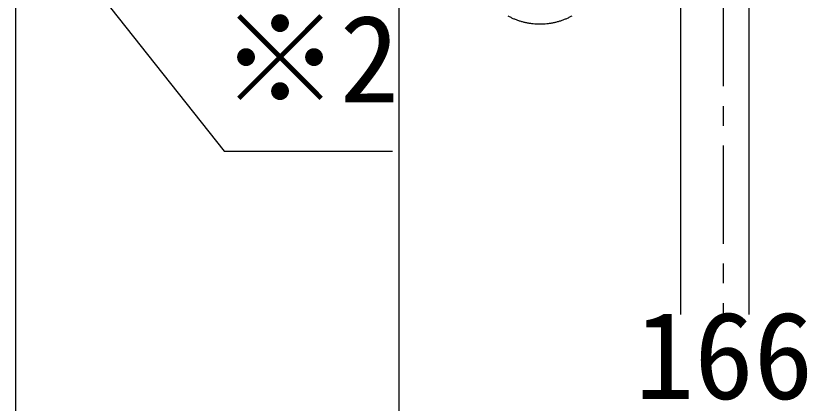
# Model space of a CAD drawing. Units: millimetres, scale not verified. Extents: x -800 to 800, y -554 to 554.
# Drawn here: x -476.6 to -383.8, y 293.3 to 338.7 of the extents above; entities that cross this region are included whole.
import ezdxf
from ezdxf.enums import TextEntityAlignment as Align

# ---------------------------------------------------------------- set-up
doc = ezdxf.new("R2010")
doc.units = ezdxf.units.MM
doc.header["$LTSCALE"] = 4
doc.linetypes.add('USER11', pattern=[4.619272, 2.886781, -0.577497, 0.577497, -0.577497])
doc.layers.add('2-0', color=7, linetype='Continuous', lineweight=25)
doc.styles.add('ＭＳ ゴシック', font='')
doc.styles.get('ＭＳ ゴシック').set_extended_font_data('MS Gothic')

msp = doc.modelspace()

# ---------------------------------------------------------------- linework, layer by layer
at = {"layer": '2-0', "linetype": 'USER11'}
msp.add_line((-393.624, 434.376), (-393.624, 303.686), dxfattribs=at)
at = {"layer": '2-0'}
for p, q in [((-476.623, 166.551), (-476.623, 424.853)), ((-390.624, 388.853), (-390.624, 303.686)), ((-431.624, 263.739), (-431.624, 380.554)), ((-398.624, 380.553), (-398.624, 303.685))]:
    msp.add_line(p, q, dxfattribs=at)
msp.add_lwpolyline([(-471.823, 347.603), (-452.193, 322.835), (-432.445, 322.835)], dxfattribs=at)
for centre, radius, start, end in [((-415.131, 345.625), 7.875, 241.48389, 244.26878), ((-415.138, 345.611), 7.858, 244.26884, 247.06908), ((-415.143, 345.599), 7.846, 247.06921, 249.88561), ((-415.146, 345.592), 7.838, 249.8858, 252.71865), ((-415.146, 345.591), 7.838, 252.71891, 255.56791), ((-415.144, 345.6), 7.847, 255.56824, 258.43247), ((-415.105, 345.604), 7.851, 281.56077, 284.42362), ((-415.103, 345.595), 7.841, 284.42394, 287.27172), ((-415.103, 345.595), 7.841, 287.27197, 290.10378), ((-415.106, 345.602), 7.848, 290.10396, 292.91951), ((-415.11, 345.613), 7.861, 292.91963, 295.7192), ((-415.117, 345.627), 7.876, 295.71927, 298.50369), ((-415.139, 345.621), 7.868, 258.43287, 261.31076), ((-415.134, 345.656), 7.903, 261.31123, 264.20055), ((-415.129, 345.707), 7.955, 264.20109, 267.09895), ((-415.125, 345.778), 8.026, 267.09956, 270.00246), ((-415.124, 345.783), 8.031, 269.99755, 272.89863), ((-415.12, 345.712), 7.96, 272.89923, 275.79535), ((-415.115, 345.66), 7.908, 275.79589, 278.68355), ((-415.11, 345.625), 7.872, 278.68402, 281.56038)]:
    msp.add_arc(centre, radius, start, end, dxfattribs=at)

# ---------------------------------------------------------------- texts
at = {"layer": '2-0', "style": 'ＭＳ ゴシック'}
for s, p in [('※2', (-452.62, 325.47)), ('166', (-403.996, 290.701))]:
    msp.add_text(s, height=10.26, dxfattribs=at).set_placement(p, align=Align.BOTTOM_LEFT)

doc.saveas('drawing.dxf')
